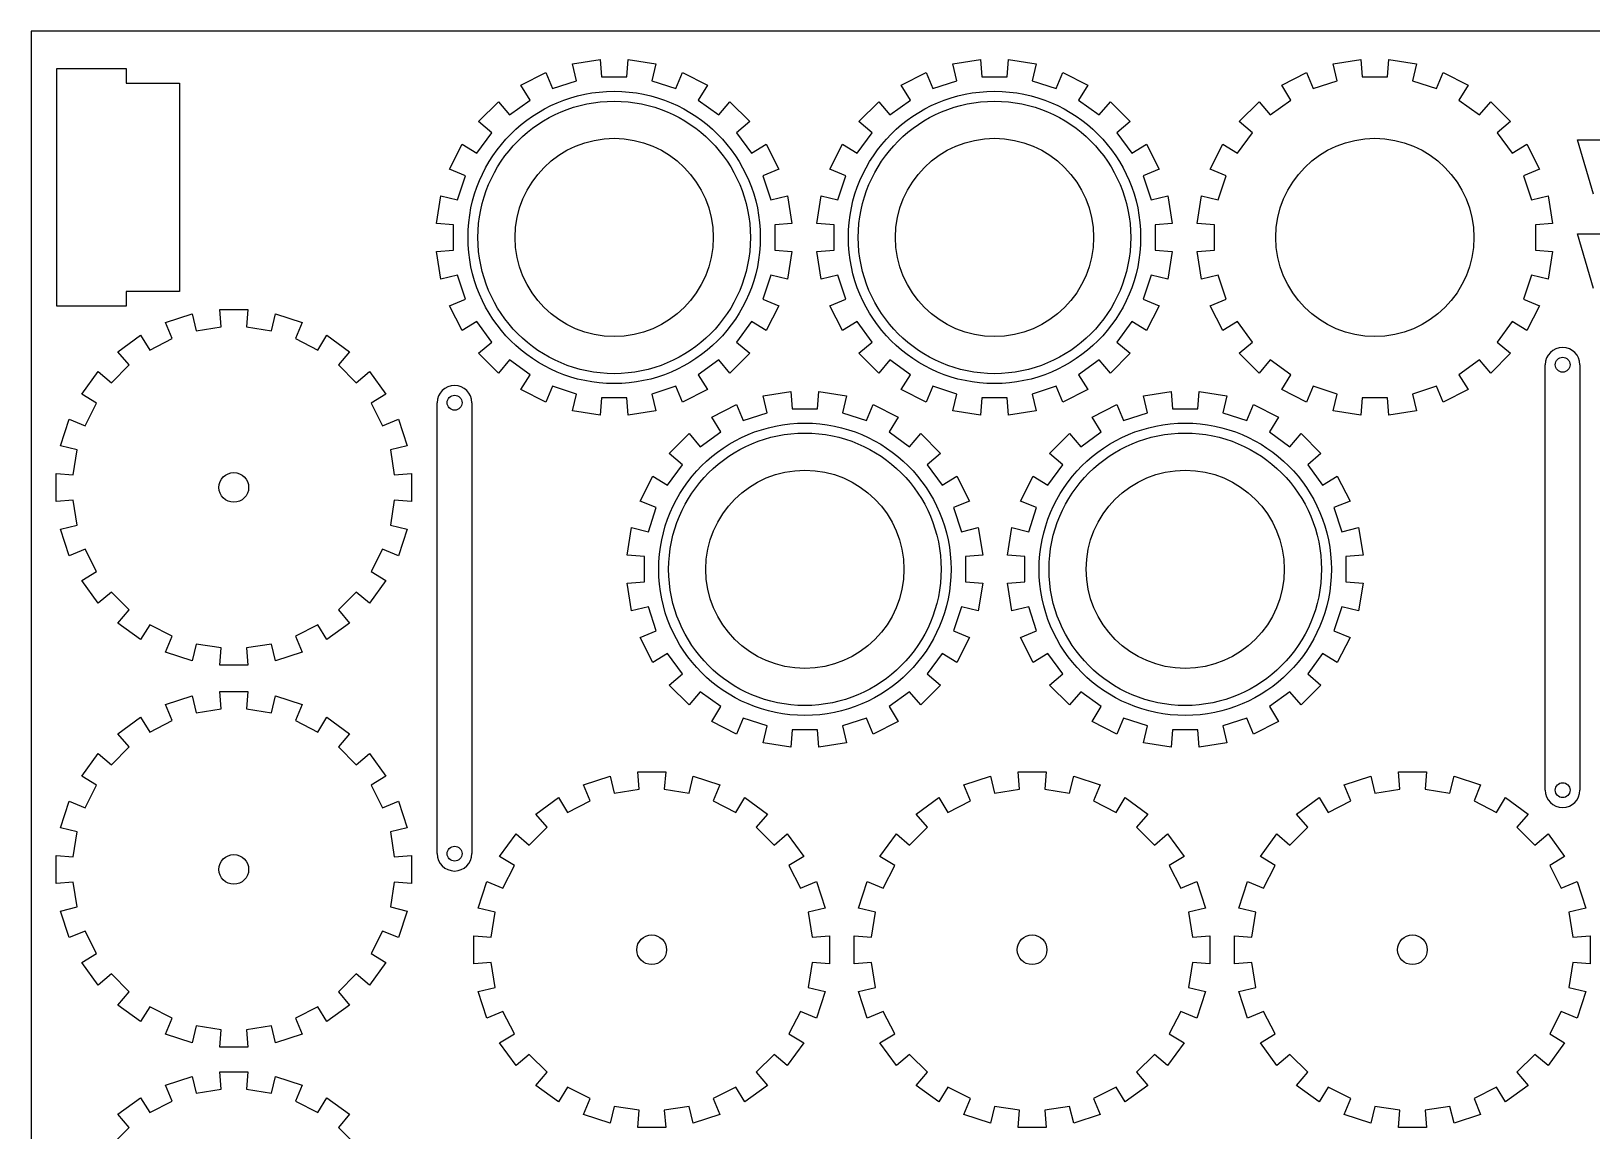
# Model space of a CAD drawing. Extents: x 0 to 500, y 0 to 380.
# Drawn here: x 0 to 315, y 158.1 to 380 of the extents above; entities that cross this region are included whole.
import ezdxf

# ---------------------------------------------------------------- set-up
doc = ezdxf.new("R2010")
doc.units = 0
doc.header["$MEASUREMENT"] = 0
for name, color, linetype in [('01', 5, 'Continuous'), ('02', 1, 'Continuous'), ('DEFAULT', 7, 'Continuous')]:
    doc.layers.add(name, color=color, linetype=linetype)

msp = doc.modelspace()

# ---------------------------------------------------------------- linework, layer by layer
at = {"layer": '01'}
msp.add_lwpolyline([(0, 0), (500, 0), (500, 380), (0, 380)], close=True, dxfattribs=at)
at = {"layer": '02'}
for centre, radius in [((117.6751, 338.3849), 29.4999), ((117.6751, 338.3849), 27.5), ((194.4533, 338.385), 29.4999), ((194.4533, 338.385), 27.5), ((156.1752, 271.4138), 29.5), ((232.9533, 271.4138), 29.5), ((156.1752, 271.4137), 27.5), ((232.9533, 271.4138), 27.5)]:
    msp.add_circle(centre, radius, dxfattribs=at)
at = {"layer": 'DEFAULT'}
for p, q in [((5.1777, 324.5002), (5.1777, 372.5002)), ((5.1777, 372.5002), (19.1777, 372.5002)), ((19.1777, 372.5002), (19.1777, 369.5002)), ((109.2711, 373.39), (114.8506, 374.2738)), ((110.0882, 369.9867), (109.2711, 373.39)), ((114.8506, 374.2738), (115.1252, 370.7845)), ((120.225, 370.7845), (120.4997, 374.2737)), ((120.4997, 374.2737), (126.0792, 373.39)), ((126.0792, 373.39), (125.2621, 369.9867)), ((186.0492, 373.3901), (191.6288, 374.2739)), ((186.8663, 369.9868), (186.0492, 373.3901)), ((191.6288, 374.2739), (191.9034, 370.7846)), ((197.0032, 370.7846), (197.2778, 374.2738)), ((197.2778, 374.2738), (202.8573, 373.3901)), ((202.8573, 373.3901), (202.0403, 369.9868)), ((262.8273, 373.3901), (268.4068, 374.2739)), ((263.6444, 369.9869), (262.8273, 373.3901)), ((268.4068, 374.2739), (268.6814, 370.7846)), ((273.7813, 370.7846), (274.0559, 374.2738)), ((274.0559, 374.2738), (279.6354, 373.39)), ((279.6354, 373.39), (278.8183, 369.9868)), ((19.1777, 369.5002), (29.9628, 369.5002)), ((29.9628, 369.5002), (29.9628, 327.5002)), ((98.8652, 369.0798), (103.8985, 371.6444)), ((100.6939, 366.0955), (98.8652, 369.0798)), ((103.8985, 371.6444), (105.2379, 368.4108)), ((105.2379, 368.4108), (110.0882, 369.9867)), ((115.1252, 370.7845), (120.225, 370.7845)), ((125.2621, 369.9867), (130.1123, 368.4108)), ((130.1123, 368.4108), (131.4517, 371.6444)), ((131.4517, 371.6444), (136.4851, 369.0798)), ((136.4851, 369.0798), (134.6563, 366.0955)), ((175.6433, 369.0799), (180.6767, 371.6445)), ((177.4721, 366.0956), (175.6433, 369.0799)), ((180.6767, 371.6445), (182.0161, 368.4109)), ((182.0161, 368.4109), (186.8663, 369.9868)), ((191.9034, 370.7846), (197.0032, 370.7846)), ((202.0403, 369.9868), (206.8905, 368.4109)), ((206.8905, 368.4109), (208.2299, 371.6445)), ((208.2299, 371.6445), (213.2632, 369.0799)), ((213.2632, 369.0799), (211.4345, 366.0956)), ((252.4214, 369.08), (257.4547, 371.6446)), ((254.2501, 366.0956), (252.4214, 369.08)), ((257.4547, 371.6446), (258.7941, 368.4109)), ((258.7941, 368.4109), (263.6444, 369.9869)), ((268.6814, 370.7846), (273.7813, 370.7846)), ((278.8183, 369.9868), (283.6685, 368.4109)), ((283.6685, 368.4109), (285.0078, 371.6445)), ((285.0078, 371.6445), (290.0412, 369.0799)), ((290.0412, 369.0799), (288.2124, 366.0956)), ((90.3005, 361.765), (94.295, 365.7593)), ((94.295, 365.7593), (96.5681, 363.0979)), ((96.5681, 363.0979), (100.6939, 366.0955)), ((134.6563, 366.0955), (138.7822, 363.0979)), ((138.7822, 363.0979), (141.0553, 365.7593)), ((141.0553, 365.7593), (145.0497, 361.765)), ((167.0787, 361.765), (171.0732, 365.7594)), ((171.0732, 365.7594), (173.3462, 363.098)), ((173.3462, 363.098), (177.4721, 366.0956)), ((211.4345, 366.0956), (215.5603, 363.098)), ((215.5603, 363.098), (217.8334, 365.7594)), ((217.8334, 365.7594), (221.8279, 361.765)), ((243.8567, 361.7651), (247.8512, 365.7595)), ((247.8512, 365.7595), (250.1243, 363.0981)), ((250.1243, 363.0981), (254.2501, 366.0956)), ((288.2124, 366.0956), (292.3383, 363.098)), ((292.3383, 363.098), (294.6114, 365.7594)), ((294.6114, 365.7594), (298.6058, 361.765)), ((89.9643, 355.366), (92.9619, 359.4919)), ((92.9619, 359.4919), (90.3005, 361.765)), ((145.0497, 361.765), (142.3883, 359.4919)), ((142.3883, 359.4919), (145.3859, 355.366)), ((166.7425, 355.3661), (169.7401, 359.4919)), ((169.7401, 359.4919), (167.0787, 361.765)), ((221.8279, 361.765), (219.1665, 359.4919)), ((219.1665, 359.4919), (222.1641, 355.3661)), ((243.5205, 355.3661), (246.5181, 359.492)), ((246.5181, 359.492), (243.8567, 361.7651)), ((298.6058, 361.765), (295.9444, 359.4919)), ((295.9444, 359.4919), (298.942, 355.366)), ((84.4155, 352.1614), (86.9801, 357.1948)), ((86.9801, 357.1948), (89.9643, 355.366)), ((145.3859, 355.366), (148.3702, 357.1948)), ((148.3702, 357.1948), (150.9348, 352.1614)), ((161.1936, 352.1615), (163.7582, 357.1949)), ((163.7582, 357.1949), (166.7425, 355.3661)), ((222.1641, 355.3661), (225.1483, 357.1949)), ((225.1483, 357.1949), (227.7129, 352.1615)), ((237.9717, 352.1615), (240.5363, 357.1949)), ((240.5363, 357.1949), (243.5205, 355.3661)), ((298.942, 355.366), (301.9263, 357.1948)), ((301.9263, 357.1948), (304.4909, 352.1614)), ((315.3403, 347.1067), (312.1237, 358.1067)), ((312.1237, 358.1067), (332.9737, 358.1067)), ((87.649, 350.822), (84.4155, 352.1614)), ((86.0731, 345.9718), (87.649, 350.822)), ((150.9348, 352.1614), (147.7012, 350.822)), ((147.7012, 350.822), (149.2771, 345.9718)), ((164.4272, 350.8221), (161.1936, 352.1615)), ((162.8513, 345.9719), (164.4272, 350.8221)), ((227.7129, 352.1615), (224.4794, 350.8221)), ((224.4794, 350.8221), (226.0553, 345.9719)), ((241.2052, 350.8221), (237.9717, 352.1615)), ((239.6293, 345.9719), (241.2052, 350.8221)), ((304.4909, 352.1614), (301.2573, 350.822)), ((301.2573, 350.822), (302.8333, 345.9718)), ((81.7861, 341.2094), (82.6698, 346.7889)), ((82.6698, 346.7889), (86.0731, 345.9718)), ((149.2771, 345.9718), (152.6804, 346.7889)), ((152.6804, 346.7889), (153.5642, 341.2094)), ((158.5643, 341.2095), (159.448, 346.789)), ((159.448, 346.789), (162.8513, 345.9719)), ((226.0553, 345.9719), (229.4586, 346.789)), ((229.4586, 346.789), (230.3423, 341.2095)), ((235.3423, 341.2095), (236.226, 346.789)), ((236.226, 346.789), (239.6293, 345.9719)), ((302.8333, 345.9718), (306.2365, 346.7889)), ((306.2365, 346.7889), (307.1203, 341.2094)), ((85.2753, 340.9347), (81.7861, 341.2094)), ((85.2753, 335.8349), (85.2753, 340.9347)), ((153.5642, 341.2094), (150.0749, 340.9347)), ((150.0749, 340.9347), (150.0749, 335.8349)), ((162.0535, 340.9348), (158.5643, 341.2095)), ((162.0535, 335.835), (162.0535, 340.9348)), ((230.3423, 341.2095), (226.8531, 340.9348)), ((226.8531, 340.9348), (226.8531, 335.835)), ((238.8315, 340.9349), (235.3423, 341.2095)), ((238.8315, 335.835), (238.8315, 340.9349)), ((307.1203, 341.2094), (303.631, 340.9348)), ((303.631, 340.9348), (303.631, 335.835)), ((315.3403, 328.1051), (312.1237, 339.1051)), ((312.1237, 339.1051), (332.9737, 339.1051)), ((81.7861, 335.5603), (85.2753, 335.8349)), ((82.6698, 329.9808), (81.7861, 335.5603)), ((150.0749, 335.8349), (153.5642, 335.5603)), ((153.5642, 335.5603), (152.6804, 329.9808)), ((158.5643, 335.5604), (162.0535, 335.835)), ((159.448, 329.9809), (158.5643, 335.5604)), ((226.8531, 335.835), (230.3423, 335.5604)), ((230.3423, 335.5604), (229.4586, 329.9809)), ((235.3423, 335.5604), (238.8315, 335.835)), ((236.226, 329.9809), (235.3423, 335.5604)), ((303.631, 335.835), (307.1203, 335.5604)), ((307.1203, 335.5604), (306.2365, 329.9809)), ((86.0731, 330.7979), (82.6698, 329.9808)), ((87.649, 325.9476), (86.0731, 330.7979)), ((149.2771, 330.7979), (147.7012, 325.9476)), ((152.6804, 329.9808), (149.2771, 330.7979)), ((162.8513, 330.798), (159.448, 329.9809)), ((164.4272, 325.9477), (162.8513, 330.798)), ((226.0553, 330.798), (224.4794, 325.9477)), ((229.4586, 329.9809), (226.0553, 330.798)), ((239.6293, 330.798), (236.226, 329.9809)), ((241.2052, 325.9477), (239.6293, 330.798)), ((302.8333, 330.798), (301.2573, 325.9477)), ((306.2365, 329.9809), (302.8333, 330.798)), ((19.1789, 324.5002), (5.1777, 324.5002)), ((29.9628, 327.5002), (19.1789, 327.5002)), ((19.1789, 327.5002), (19.1789, 324.5002)), ((84.4155, 324.6082), (87.649, 325.9476)), ((86.9801, 319.575), (84.4155, 324.6082)), ((147.7012, 325.9476), (150.9348, 324.6082)), ((150.9348, 324.6082), (148.3702, 319.575)), ((161.1936, 324.6083), (164.4272, 325.9477)), ((163.7582, 319.575), (161.1936, 324.6083)), ((224.4794, 325.9477), (227.7129, 324.6083)), ((227.7129, 324.6083), (225.1483, 319.575)), ((237.9717, 324.6083), (241.2052, 325.9477)), ((240.5363, 319.575), (237.9717, 324.6083)), ((301.2573, 325.9477), (304.4909, 324.6083)), ((304.4909, 324.6083), (301.9263, 319.575)), ((27.1175, 321.1939), (32.4901, 322.9396)), ((32.4901, 322.9396), (33.3071, 319.5363)), ((38.3442, 320.3341), (38.0696, 323.8233)), ((38.0696, 323.8233), (43.7186, 323.8233)), ((43.7186, 323.8233), (43.444, 320.3341)), ((48.4811, 319.5363), (49.2981, 322.9396)), ((49.2981, 322.9396), (54.6707, 321.1939)), ((89.9643, 321.4037), (86.9801, 319.575)), ((92.9619, 317.2779), (89.9643, 321.4037)), ((145.3859, 321.4037), (142.3883, 317.2779)), ((148.3702, 319.575), (145.3859, 321.4037)), ((166.7425, 321.4037), (163.7582, 319.575)), ((169.7401, 317.278), (166.7425, 321.4037)), ((222.1641, 321.4037), (219.1665, 317.278)), ((225.1483, 319.575), (222.1641, 321.4037)), ((243.5205, 321.4037), (240.5363, 319.575)), ((246.5181, 317.278), (243.5205, 321.4037)), ((298.942, 321.4037), (295.9444, 317.2779)), ((301.9263, 319.575), (298.942, 321.4037)), ((17.514, 315.3089), (22.0842, 318.6293)), ((22.0842, 318.6293), (23.9129, 315.6451)), ((28.4569, 317.9604), (27.1175, 321.1939)), ((33.3071, 319.5363), (38.3442, 320.3341)), ((43.444, 320.3341), (48.4811, 319.5363)), ((54.6707, 321.1939), (53.3313, 317.9604)), ((57.8753, 315.6451), (59.7041, 318.6293)), ((59.7041, 318.6293), (64.2742, 315.3089)), ((19.787, 312.6475), (17.514, 315.3089)), ((23.9129, 315.6451), (28.4569, 317.9604)), ((53.3313, 317.9604), (57.8753, 315.6451)), ((64.2742, 315.3089), (62.0012, 312.6475)), ((90.3005, 315.0048), (92.9619, 317.2779)), ((142.3883, 317.2779), (145.0497, 315.0048)), ((167.0787, 315.0049), (169.7401, 317.278)), ((219.1665, 317.278), (221.8279, 315.0049)), ((243.8567, 315.0049), (246.5181, 317.278)), ((295.9444, 317.2779), (298.6058, 315.0048)), ((16.1809, 309.0413), (19.787, 312.6475)), ((62.0012, 312.6475), (65.6073, 309.0413)), ((94.295, 311.0103), (90.3005, 315.0048)), ((96.5681, 313.6717), (94.295, 311.0103)), ((100.6939, 310.6741), (96.5681, 313.6717)), ((138.7822, 313.6717), (134.6563, 310.6741)), ((141.0553, 311.0103), (138.7822, 313.6717)), ((145.0497, 315.0048), (141.0553, 311.0103)), ((171.0732, 311.0103), (167.0787, 315.0049)), ((173.3462, 313.6718), (171.0732, 311.0103)), ((177.4721, 310.6742), (173.3462, 313.6718)), ((215.5603, 313.6718), (211.4345, 310.6742)), ((217.8334, 311.0103), (215.5603, 313.6718)), ((221.8279, 315.0049), (217.8334, 311.0103)), ((247.8512, 311.0103), (243.8567, 315.0049)), ((250.1243, 313.6718), (247.8512, 311.0103)), ((254.2501, 310.6742), (250.1243, 313.6718)), ((292.3383, 313.6717), (288.2124, 310.6741)), ((294.6114, 311.0103), (292.3383, 313.6717)), ((298.6058, 315.0048), (294.6114, 311.0103)), ((305.6326, 269.7644), (305.6326, 312.692)), ((312.6326, 312.692), (312.6326, 226.8368)), ((10.1991, 306.7442), (13.5195, 311.3144)), ((13.5195, 311.3144), (16.1809, 309.0413)), ((65.6073, 309.0413), (68.2687, 311.3144)), ((68.2687, 311.3144), (71.5892, 306.7442)), ((98.8652, 307.6899), (100.6939, 310.6741)), ((134.6563, 310.6741), (136.4851, 307.6899)), ((175.6433, 307.69), (177.4721, 310.6742)), ((211.4345, 310.6742), (213.2632, 307.69)), ((252.4214, 307.69), (254.2501, 310.6742)), ((288.2124, 310.6741), (290.0412, 307.6899)), ((13.1833, 304.9155), (10.1991, 306.7442)), ((71.5892, 306.7442), (68.6049, 304.9155)), ((103.8985, 305.1253), (98.8652, 307.6899)), ((105.2379, 308.3588), (103.8985, 305.1253)), ((110.0882, 306.7829), (105.2379, 308.3588)), ((109.2711, 303.3796), (110.0882, 306.7829)), ((115.1252, 305.9851), (114.8506, 302.4959)), ((120.225, 305.9851), (115.1252, 305.9851)), ((120.4997, 302.4959), (120.225, 305.9851)), ((130.1123, 308.3588), (125.2621, 306.7829)), ((125.2621, 306.7829), (126.0792, 303.3796)), ((131.4517, 305.1253), (130.1123, 308.3588)), ((136.4851, 307.6899), (131.4517, 305.1253)), ((147.7711, 306.419), (153.3506, 307.3027)), ((148.5882, 303.0157), (147.7711, 306.419)), ((153.3506, 307.3027), (153.6252, 303.8135)), ((158.7251, 303.8135), (158.9997, 307.3027)), ((158.9997, 307.3027), (164.5792, 306.419)), ((164.5792, 306.419), (163.7621, 303.0157)), ((180.6767, 305.1254), (175.6433, 307.69)), ((182.0161, 308.3589), (180.6767, 305.1254)), ((186.8663, 306.783), (182.0161, 308.3589)), ((186.0492, 303.3797), (186.8663, 306.783)), ((191.9034, 305.9852), (191.6288, 302.496)), ((197.0032, 305.9852), (191.9034, 305.9852)), ((197.2778, 302.496), (197.0032, 305.9852)), ((206.8905, 308.3589), (202.0403, 306.783)), ((202.0403, 306.783), (202.8573, 303.3797)), ((208.2299, 305.1254), (206.8905, 308.3589)), ((213.2632, 307.69), (208.2299, 305.1254)), ((224.5493, 306.4191), (230.1288, 307.3028)), ((225.3663, 303.0158), (224.5493, 306.4191)), ((230.1288, 307.3028), (230.4034, 303.8136)), ((235.5032, 303.8136), (235.7778, 307.3028)), ((235.7778, 307.3028), (241.3574, 306.4191)), ((241.3574, 306.4191), (240.5403, 303.0158)), ((257.4547, 305.1254), (252.4214, 307.69)), ((258.7941, 308.3589), (257.4547, 305.1254)), ((263.6444, 306.783), (258.7941, 308.3589)), ((262.8273, 303.3797), (263.6444, 306.783)), ((268.6814, 305.9852), (268.4068, 302.496)), ((273.7813, 305.9852), (268.6814, 305.9852)), ((274.0559, 302.496), (273.7813, 305.9852)), ((283.6685, 308.3588), (278.8183, 306.7829)), ((278.8183, 306.7829), (279.6354, 303.3796)), ((285.0078, 305.1253), (283.6685, 308.3588)), ((290.0412, 307.6899), (285.0078, 305.1253)), ((10.868, 300.3715), (13.1833, 304.9155)), ((68.6049, 304.9155), (70.9202, 300.3715)), ((81.9609, 259.5226), (81.9609, 305.0226)), ((88.9609, 305.0226), (88.9609, 214.0226)), ((114.8506, 302.4959), (109.2711, 303.3796)), ((126.0792, 303.3796), (120.4997, 302.4959)), ((137.3652, 302.1089), (142.3986, 304.6735)), ((142.3986, 304.6735), (143.738, 301.4398)), ((143.738, 301.4398), (148.5882, 303.0157)), ((153.6252, 303.8135), (158.7251, 303.8135)), ((163.7621, 303.0157), (168.6124, 301.4398)), ((168.6124, 301.4398), (169.9518, 304.6735)), ((169.9518, 304.6735), (174.9851, 302.1089)), ((191.6288, 302.496), (186.0492, 303.3797)), ((202.8573, 303.3797), (197.2778, 302.496)), ((214.1434, 302.1089), (219.1767, 304.6735)), ((219.1767, 304.6735), (220.5161, 301.4399)), ((220.5161, 301.4399), (225.3663, 303.0158)), ((230.4034, 303.8136), (235.5032, 303.8136)), ((240.5403, 303.0158), (245.3905, 301.4399)), ((245.3905, 301.4399), (246.7299, 304.6735)), ((246.7299, 304.6735), (251.7633, 302.1089)), ((268.4068, 302.496), (262.8273, 303.3797)), ((279.6354, 303.3796), (274.0559, 302.4959)), ((5.8888, 296.3383), (7.6344, 301.7109)), ((7.6344, 301.7109), (10.868, 300.3715)), ((70.9202, 300.3715), (74.1538, 301.7109)), ((74.1538, 301.7109), (75.8994, 296.3383)), ((139.194, 299.1245), (137.3652, 302.1089)), ((174.9851, 302.1089), (173.1564, 299.1245)), ((215.9721, 299.1246), (214.1434, 302.1089)), ((251.7633, 302.1089), (249.9345, 299.1246)), ((9.2921, 295.5212), (5.8888, 296.3383)), ((75.8994, 296.3383), (72.4961, 295.5212)), ((128.8006, 294.7939), (132.795, 298.7884)), ((132.795, 298.7884), (135.0681, 296.127)), ((135.0681, 296.127), (139.194, 299.1245)), ((173.1564, 299.1245), (177.2822, 296.127)), ((177.2822, 296.127), (179.5553, 298.7884)), ((179.5553, 298.7884), (183.5498, 294.7939)), ((205.5787, 294.7939), (209.5732, 298.7884)), ((209.5732, 298.7884), (211.8463, 296.127)), ((211.8463, 296.127), (215.9721, 299.1246)), ((249.9345, 299.1246), (254.0604, 296.127)), ((254.0604, 296.127), (256.3335, 298.7884)), ((256.3335, 298.7884), (260.3279, 294.7939)), ((8.4943, 290.4842), (9.2921, 295.5212)), ((72.4961, 295.5212), (73.2939, 290.4842)), ((131.462, 292.5208), (128.8006, 294.7939)), ((183.5498, 294.7939), (180.8884, 292.5208)), ((208.2401, 292.5209), (205.5787, 294.7939)), ((260.3279, 294.7939), (257.6665, 292.5209)), ((5.0051, 285.1097), (5.0051, 290.7588)), ((5.0051, 290.7588), (8.4943, 290.4842)), ((73.2939, 290.4842), (76.7831, 290.7588)), ((76.7831, 290.7588), (76.7831, 285.1097)), ((122.9155, 285.1904), (125.4801, 290.2238)), ((125.4801, 290.2238), (128.4644, 288.395)), ((128.4644, 288.395), (131.462, 292.5208)), ((180.8884, 292.5208), (183.886, 288.395)), ((183.886, 288.395), (186.8702, 290.2238)), ((186.8702, 290.2238), (189.4348, 285.1904)), ((199.6937, 285.1904), (202.2583, 290.2238)), ((202.2583, 290.2238), (205.2425, 288.395)), ((205.2425, 288.395), (208.2401, 292.5209)), ((257.6665, 292.5209), (260.6641, 288.395)), ((260.6641, 288.395), (263.6484, 290.2238)), ((263.6484, 290.2238), (266.213, 285.1904)), ((8.4943, 285.3843), (5.0051, 285.1097)), ((9.2921, 280.3473), (8.4943, 285.3843)), ((73.2939, 285.3843), (72.4961, 280.3473)), ((76.7831, 285.1097), (73.2939, 285.3843)), ((126.1491, 283.851), (122.9155, 285.1904)), ((124.5731, 279.0008), (126.1491, 283.851)), ((189.4348, 285.1904), (186.2013, 283.851)), ((186.2013, 283.851), (187.7772, 279.0008)), ((202.9272, 283.851), (199.6937, 285.1904)), ((201.3513, 279.0009), (202.9272, 283.851)), ((266.213, 285.1904), (262.9794, 283.851)), ((262.9794, 283.851), (264.5553, 279.0009)), ((5.8888, 279.5302), (9.2921, 280.3473)), ((7.6344, 274.1577), (5.8888, 279.5302)), ((72.4961, 280.3473), (75.8994, 279.5302)), ((75.8994, 279.5302), (74.1538, 274.1577)), ((120.2861, 274.2383), (121.1699, 279.8178)), ((121.1699, 279.8178), (124.5731, 279.0008)), ((187.7772, 279.0008), (191.1805, 279.8178)), ((191.1805, 279.8178), (192.0642, 274.2383)), ((197.0643, 274.2383), (197.948, 279.8178)), ((197.948, 279.8178), (201.3513, 279.0009)), ((264.5553, 279.0009), (267.9586, 279.8178)), ((267.9586, 279.8178), (268.8423, 274.2383)), ((10.868, 275.4971), (7.6344, 274.1577)), ((13.1833, 270.9531), (10.868, 275.4971)), ((70.9202, 275.4971), (68.6049, 270.9531)), ((74.1538, 274.1577), (70.9202, 275.4971)), ((123.7754, 273.9637), (120.2861, 274.2383)), ((192.0642, 274.2383), (188.575, 273.9637)), ((200.5535, 273.9637), (197.0643, 274.2383)), ((268.8423, 274.2383), (265.3531, 273.9637)), ((10.1991, 269.1243), (13.1833, 270.9531)), ((68.6049, 270.9531), (71.5891, 269.1243)), ((123.7754, 268.8639), (123.7754, 273.9637)), ((188.575, 273.9637), (188.575, 268.8639)), ((200.5535, 268.864), (200.5535, 273.9637)), ((265.3531, 273.9637), (265.3531, 268.864)), ((13.5195, 264.5541), (10.1991, 269.1243)), ((71.5891, 269.1243), (68.2687, 264.5541)), ((120.2861, 268.5893), (123.7754, 268.8639)), ((121.1699, 263.0098), (120.2861, 268.5893)), ((188.575, 268.8639), (192.0642, 268.5893)), ((192.0642, 268.5893), (191.1805, 263.0098)), ((197.0643, 268.5894), (200.5535, 268.864)), ((197.948, 263.0099), (197.0643, 268.5894)), ((265.3531, 268.864), (268.8423, 268.5894)), ((268.8423, 268.5894), (267.9586, 263.0099)), ((305.6326, 226.8368), (305.6326, 269.7644)), ((16.1809, 266.8272), (13.5195, 264.5541)), ((19.787, 263.2211), (16.1809, 266.8272)), ((65.6073, 266.8272), (62.0012, 263.2211)), ((68.2687, 264.5541), (65.6073, 266.8272)), ((17.514, 260.5597), (19.787, 263.2211)), ((62.0012, 263.2211), (64.2742, 260.5597)), ((124.5732, 263.8268), (121.1699, 263.0098)), ((126.1491, 258.9766), (124.5732, 263.8268)), ((187.7772, 263.8268), (186.2013, 258.9766)), ((191.1805, 263.0098), (187.7772, 263.8268)), ((201.3513, 263.8268), (197.948, 263.0099)), ((202.9272, 258.9767), (201.3513, 263.8268)), ((264.5553, 263.8268), (262.9794, 258.9767)), ((267.9586, 263.0099), (264.5553, 263.8268)), ((22.0842, 257.2392), (17.514, 260.5597)), ((23.9129, 260.2235), (22.0842, 257.2392)), ((28.4569, 257.9082), (23.9129, 260.2235)), ((57.8753, 260.2235), (53.3313, 257.9082)), ((59.7041, 257.2392), (57.8753, 260.2235)), ((64.2742, 260.5597), (59.7041, 257.2392)), ((81.9609, 214.0226), (81.9609, 259.5226)), ((122.9155, 257.6372), (126.1491, 258.9766)), ((186.2013, 258.9766), (189.4348, 257.6372)), ((199.6937, 257.6373), (202.9272, 258.9767)), ((262.9794, 258.9767), (266.213, 257.6373)), ((27.1175, 254.6746), (28.4569, 257.9082)), ((33.3071, 256.3322), (32.4901, 252.929)), ((38.3442, 255.5345), (33.3071, 256.3322)), ((38.0696, 252.0452), (38.3442, 255.5345)), ((48.4811, 256.3322), (43.444, 255.5345)), ((43.444, 255.5345), (43.7186, 252.0452)), ((49.2981, 252.929), (48.4811, 256.3322)), ((53.3313, 257.9082), (54.6707, 254.6746)), ((125.4801, 252.6039), (122.9155, 257.6372)), ((189.4348, 257.6372), (186.8702, 252.6039)), ((202.2583, 252.604), (199.6937, 257.6373)), ((266.213, 257.6373), (263.6484, 252.604)), ((32.4901, 252.929), (27.1175, 254.6746)), ((43.7186, 252.0452), (38.0696, 252.0452)), ((54.6707, 254.6746), (49.2981, 252.929)), ((128.4644, 254.4326), (125.4801, 252.6039)), ((131.462, 250.3068), (128.4644, 254.4326)), ((183.886, 254.4326), (180.8884, 250.3067)), ((186.8702, 252.6039), (183.886, 254.4326)), ((205.2425, 254.4327), (202.2583, 252.604)), ((208.2401, 250.3069), (205.2425, 254.4327)), ((260.6641, 254.4327), (257.6665, 250.3068)), ((263.6484, 252.604), (260.6641, 254.4327)), ((128.8006, 248.0337), (131.462, 250.3068)), ((180.8884, 250.3067), (183.5498, 248.0337)), ((205.5787, 248.0338), (208.2401, 250.3069)), ((257.6665, 250.3068), (260.3279, 248.0338)), ((27.1175, 244.1111), (32.4901, 245.8567)), ((32.4901, 245.8567), (33.3071, 242.4534)), ((38.3442, 243.2512), (38.0696, 246.7404)), ((38.0696, 246.7404), (43.7186, 246.7404)), ((43.7186, 246.7404), (43.444, 243.2512)), ((48.4811, 242.4534), (49.2981, 245.8567)), ((49.2981, 245.8567), (54.6707, 244.1111)), ((132.795, 244.0392), (128.8006, 248.0337)), ((135.0681, 246.7006), (132.795, 244.0392)), ((139.194, 243.703), (135.0681, 246.7006)), ((177.2822, 246.7006), (173.1564, 243.703)), ((179.5553, 244.0392), (177.2822, 246.7006)), ((183.5498, 248.0337), (179.5553, 244.0392)), ((209.5732, 244.0393), (205.5787, 248.0338)), ((211.8463, 246.7007), (209.5732, 244.0393)), ((215.9721, 243.7031), (211.8463, 246.7007)), ((254.0604, 246.7007), (249.9345, 243.7031)), ((256.3335, 244.0393), (254.0604, 246.7007)), ((260.3279, 248.0338), (256.3335, 244.0393)), ((28.4569, 240.8775), (27.1175, 244.1111)), ((33.3071, 242.4534), (38.3442, 243.2512)), ((43.444, 243.2512), (48.4811, 242.4534)), ((54.6707, 244.1111), (53.3313, 240.8775)), ((137.3652, 240.7188), (139.194, 243.703)), ((173.1564, 243.703), (174.9851, 240.7188)), ((214.1434, 240.7189), (215.9721, 243.7031)), ((249.9345, 243.7031), (251.7633, 240.7189)), ((17.514, 238.226), (22.0842, 241.5465)), ((22.0842, 241.5465), (23.9129, 238.5622)), ((23.9129, 238.5622), (28.4569, 240.8775)), ((53.3313, 240.8775), (57.8753, 238.5622)), ((57.8753, 238.5622), (59.7041, 241.5465)), ((59.7041, 241.5465), (64.2742, 238.226)), ((142.3986, 238.1541), (137.3652, 240.7188)), ((143.738, 241.3877), (142.3986, 238.1541)), ((148.5882, 239.8118), (143.738, 241.3877)), ((147.7711, 236.4085), (148.5882, 239.8118)), ((168.6124, 241.3877), (163.7621, 239.8118)), ((163.7621, 239.8118), (164.5792, 236.4085)), ((169.9518, 238.1541), (168.6124, 241.3877)), ((174.9851, 240.7188), (169.9518, 238.1541)), ((219.1767, 238.1542), (214.1434, 240.7189)), ((220.5161, 241.3878), (219.1767, 238.1542)), ((225.3663, 239.8119), (220.5161, 241.3878)), ((224.5493, 236.4086), (225.3663, 239.8119)), ((245.3905, 241.3878), (240.5403, 239.8119)), ((240.5403, 239.8119), (241.3574, 236.4086)), ((246.7299, 238.1542), (245.3905, 241.3878)), ((251.7633, 240.7189), (246.7299, 238.1542)), ((19.787, 235.5646), (17.514, 238.226)), ((64.2742, 238.226), (62.0012, 235.5646)), ((153.3506, 235.5248), (147.7711, 236.4085)), ((153.6253, 239.014), (153.3506, 235.5248)), ((158.7251, 239.014), (153.6253, 239.014)), ((158.9997, 235.5248), (158.7251, 239.014)), ((164.5792, 236.4085), (158.9997, 235.5248)), ((230.1288, 235.5249), (224.5493, 236.4086)), ((230.4034, 239.0141), (230.1288, 235.5249)), ((235.5032, 239.0141), (230.4034, 239.0141)), ((235.7779, 235.5249), (235.5032, 239.0141)), ((241.3574, 236.4086), (235.7779, 235.5249)), ((10.1991, 229.6614), (13.5195, 234.2315)), ((13.5195, 234.2315), (16.1809, 231.9585)), ((16.1809, 231.9585), (19.787, 235.5646)), ((62.0012, 235.5646), (65.6073, 231.9585)), ((65.6073, 231.9585), (68.2687, 234.2315)), ((68.2687, 234.2315), (71.5891, 229.6614)), ((122.6997, 227.031), (122.4251, 230.5202)), ((122.4251, 230.5202), (128.0742, 230.5202)), ((128.0742, 230.5202), (127.7996, 227.031)), ((199.4794, 227.031), (199.2048, 230.5202)), ((199.2048, 230.5202), (204.8538, 230.5202)), ((204.8538, 230.5202), (204.5792, 227.031)), ((276.259, 227.031), (275.9844, 230.5202)), ((275.9844, 230.5202), (281.6334, 230.5202)), ((281.6334, 230.5202), (281.3588, 227.031)), ((13.1833, 227.8326), (10.1991, 229.6614)), ((10.868, 223.2886), (13.1833, 227.8326)), ((71.5891, 229.6614), (68.6049, 227.8326)), ((68.6049, 227.8326), (70.9202, 223.2886)), ((111.473, 227.8908), (116.8456, 229.6365)), ((112.8124, 224.6572), (111.473, 227.8908)), ((116.8456, 229.6365), (117.6627, 226.2332)), ((117.6627, 226.2332), (122.6997, 227.031)), ((127.7996, 227.031), (132.8366, 226.2332)), ((132.8366, 226.2332), (133.6537, 229.6365)), ((133.6537, 229.6365), (139.0263, 227.8908)), ((139.0263, 227.8908), (137.6869, 224.6572)), ((188.2527, 227.8908), (193.6253, 229.6365)), ((189.5921, 224.6572), (188.2527, 227.8908)), ((193.6253, 229.6365), (194.4423, 226.2332)), ((194.4423, 226.2332), (199.4794, 227.031)), ((204.5792, 227.031), (209.6163, 226.2332)), ((209.6163, 226.2332), (210.4334, 229.6365)), ((210.4334, 229.6365), (215.8059, 227.8908)), ((215.8059, 227.8908), (214.4665, 224.6572)), ((265.0323, 227.8908), (270.4049, 229.6365)), ((266.3717, 224.6572), (265.0323, 227.8908)), ((270.4049, 229.6365), (271.2219, 226.2332)), ((271.2219, 226.2332), (276.259, 227.031)), ((281.3588, 227.031), (286.3959, 226.2332)), ((286.3959, 226.2332), (287.2129, 229.6365)), ((287.2129, 229.6365), (292.5855, 227.8908)), ((292.5855, 227.8908), (291.2461, 224.6572)), ((5.8888, 219.2554), (7.6344, 224.628)), ((7.6344, 224.628), (10.868, 223.2886)), ((70.9202, 223.2886), (74.1538, 224.628)), ((74.1538, 224.628), (75.8994, 219.2554)), ((101.8695, 222.0058), (106.4397, 225.3262)), ((106.4397, 225.3262), (108.2684, 222.342)), ((108.2684, 222.342), (112.8124, 224.6572)), ((137.6869, 224.6572), (142.2309, 222.342)), ((142.2309, 222.342), (144.0596, 225.3262)), ((144.0596, 225.3262), (148.6298, 222.0058)), ((178.6492, 222.0058), (183.2194, 225.3262)), ((183.2194, 225.3262), (185.0481, 222.342)), ((185.0481, 222.342), (189.5921, 224.6572)), ((214.4665, 224.6572), (219.0105, 222.342)), ((219.0105, 222.342), (220.8393, 225.3262)), ((220.8393, 225.3262), (225.4095, 222.0058)), ((255.4288, 222.0058), (259.999, 225.3262)), ((259.999, 225.3262), (261.8277, 222.342)), ((261.8277, 222.342), (266.3717, 224.6572)), ((291.2461, 224.6572), (295.7901, 222.342)), ((295.7901, 222.342), (297.6188, 225.3262)), ((297.6188, 225.3262), (302.189, 222.0058)), ((104.1426, 219.3444), (101.8695, 222.0058)), ((148.6298, 222.0058), (146.3567, 219.3444)), ((180.9223, 219.3444), (178.6492, 222.0058)), ((225.4095, 222.0058), (223.1364, 219.3444)), ((257.7018, 219.3444), (255.4288, 222.0058)), ((302.189, 222.0058), (299.916, 219.3444)), ((9.2921, 218.4384), (5.8888, 219.2554)), ((8.4943, 213.4013), (9.2921, 218.4384)), ((75.8994, 219.2554), (72.4961, 218.4384)), ((72.4961, 218.4384), (73.2939, 213.4013)), ((94.5546, 213.4411), (97.875, 218.0113)), ((97.875, 218.0113), (100.5365, 215.7382)), ((100.5365, 215.7382), (104.1426, 219.3444)), ((146.3567, 219.3444), (149.9629, 215.7382)), ((149.9629, 215.7382), (152.6243, 218.0113)), ((152.6243, 218.0113), (155.9447, 213.4411)), ((171.3342, 213.4411), (174.6546, 218.0113)), ((174.6546, 218.0113), (177.3161, 215.7382)), ((177.3161, 215.7382), (180.9223, 219.3444)), ((223.1364, 219.3444), (226.7425, 215.7382)), ((226.7425, 215.7382), (229.4039, 218.0113)), ((229.4039, 218.0113), (232.7244, 213.4411)), ((248.1138, 213.4411), (251.4343, 218.0113)), ((251.4343, 218.0113), (254.0957, 215.7382)), ((254.0957, 215.7382), (257.7018, 219.3444)), ((299.916, 219.3444), (303.5221, 215.7382)), ((303.5221, 215.7382), (306.1835, 218.0113)), ((306.1835, 218.0113), (309.5039, 213.4411)), ((5.0051, 208.0269), (5.0051, 213.6759)), ((5.0051, 213.6759), (8.4943, 213.4013)), ((73.2939, 213.4013), (76.7831, 213.6759)), ((76.7831, 213.6759), (76.7831, 208.0269)), ((97.5388, 211.6124), (94.5546, 213.4411)), ((95.2236, 207.0683), (97.5388, 211.6124)), ((155.9447, 213.4411), (152.9605, 211.6124)), ((152.9605, 211.6124), (155.2757, 207.0683)), ((174.3185, 211.6124), (171.3342, 213.4411)), ((172.0031, 207.0684), (174.3185, 211.6124)), ((232.7244, 213.4411), (229.7401, 211.6124)), ((229.7401, 211.6124), (232.0554, 207.0684)), ((251.0981, 211.6124), (248.1138, 213.4411)), ((248.7828, 207.0683), (251.0981, 211.6124)), ((309.5039, 213.4411), (306.5197, 211.6124)), ((306.5197, 211.6124), (308.835, 207.0683)), ((8.4943, 208.3015), (5.0051, 208.0269)), ((9.2921, 203.2644), (8.4943, 208.3015)), ((73.2939, 208.3015), (72.4961, 203.2644)), ((76.7831, 208.0269), (73.2939, 208.3015)), ((90.2443, 203.0351), (91.99, 208.4077)), ((91.99, 208.4077), (95.2236, 207.0683)), ((155.2757, 207.0683), (158.5093, 208.4077)), ((158.5093, 208.4077), (160.255, 203.0351)), ((167.0239, 203.0352), (168.7696, 208.4078)), ((168.7696, 208.4078), (172.0031, 207.0684)), ((232.0554, 207.0684), (235.289, 208.4078)), ((235.289, 208.4078), (237.0346, 203.0352)), ((243.8036, 203.0351), (245.5492, 208.4077)), ((245.5492, 208.4077), (248.7828, 207.0683)), ((308.835, 207.0683), (312.0686, 208.4077)), ((312.0686, 208.4077), (313.8142, 203.0351)), ((5.8888, 202.4474), (9.2921, 203.2644)), ((7.6344, 197.0748), (5.8888, 202.4474)), ((72.4961, 203.2644), (75.8994, 202.4474)), ((75.8994, 202.4474), (74.1538, 197.0748)), ((93.6476, 202.218), (90.2443, 203.0351)), ((92.8498, 197.181), (93.6476, 202.218)), ((160.255, 203.0351), (156.8517, 202.218)), ((156.8517, 202.218), (157.6495, 197.181)), ((170.4272, 202.2181), (167.0239, 203.0352)), ((169.6294, 197.1811), (170.4272, 202.2181)), ((237.0346, 203.0352), (233.6313, 202.2181)), ((233.6313, 202.2181), (234.4291, 197.1811)), ((247.2069, 202.218), (243.8036, 203.0351)), ((246.4091, 197.181), (247.2069, 202.218)), ((313.8142, 203.0351), (310.4109, 202.218)), ((310.4109, 202.218), (311.2087, 197.181)), ((10.868, 198.4142), (7.6344, 197.0748)), ((13.1833, 193.8702), (10.868, 198.4142)), ((70.9202, 198.4142), (68.6049, 193.8702)), ((74.1538, 197.0748), (70.9202, 198.4142)), ((89.3606, 191.8065), (89.3606, 197.4556)), ((89.3606, 197.4556), (92.8498, 197.181)), ((157.6495, 197.181), (161.1387, 197.4556)), ((161.1387, 197.4556), (161.1387, 191.8065)), ((166.1402, 191.8066), (166.1402, 197.4557)), ((166.1402, 197.4557), (169.6294, 197.1811)), ((234.4291, 197.1811), (237.9183, 197.4557)), ((237.9183, 197.4557), (237.9183, 191.8066)), ((242.9199, 191.8065), (242.9199, 197.4556)), ((242.9199, 197.4556), (246.4091, 197.181)), ((311.2087, 197.181), (314.6979, 197.4556)), ((314.6979, 197.4556), (314.6979, 191.8065)), ((10.1991, 192.0415), (13.1833, 193.8702)), ((68.6049, 193.8702), (71.5891, 192.0415)), ((13.5195, 187.4713), (10.1991, 192.0415)), ((16.1809, 189.7444), (13.5195, 187.4713)), ((19.787, 186.1382), (16.1809, 189.7444)), ((65.6073, 189.7444), (62.0012, 186.1382)), ((68.2687, 187.4713), (65.6073, 189.7444)), ((71.5891, 192.0415), (68.2687, 187.4713)), ((92.8498, 192.0811), (89.3606, 191.8065)), ((93.6476, 187.0441), (92.8498, 192.0811)), ((157.6495, 192.0811), (156.8517, 187.0441)), ((161.1387, 191.8065), (157.6495, 192.0811)), ((169.6294, 192.0812), (166.1402, 191.8066)), ((170.4272, 187.0442), (169.6294, 192.0812)), ((234.4291, 192.0812), (233.6313, 187.0442)), ((237.9183, 191.8066), (234.4291, 192.0812)), ((246.4091, 192.0811), (242.9199, 191.8065)), ((247.2069, 187.0441), (246.4091, 192.0811)), ((311.2087, 192.0811), (310.4109, 187.0441)), ((314.6979, 191.8065), (311.2087, 192.0811)), ((17.514, 183.4767), (19.787, 186.1382)), ((62.0012, 186.1382), (64.2742, 183.4767)), ((90.2443, 186.2271), (93.6476, 187.0441)), ((91.99, 180.8546), (90.2443, 186.2271)), ((156.8517, 187.0441), (160.255, 186.2271)), ((160.255, 186.2271), (158.5093, 180.8546)), ((167.0239, 186.2271), (170.4272, 187.0442)), ((168.7696, 180.8546), (167.0239, 186.2271)), ((233.6313, 187.0442), (237.0346, 186.2271)), ((237.0346, 186.2271), (235.289, 180.8546)), ((243.8036, 186.2271), (247.2069, 187.0441)), ((245.5492, 180.8546), (243.8036, 186.2271)), ((310.4109, 187.0441), (313.8142, 186.2271)), ((313.8142, 186.2271), (312.0686, 180.8546)), ((22.0842, 180.1563), (17.514, 183.4767)), ((23.9129, 183.1405), (22.0842, 180.1563)), ((28.4569, 180.8252), (23.9129, 183.1405)), ((57.8753, 183.1405), (53.3313, 180.8252)), ((59.704, 180.1563), (57.8753, 183.1405)), ((64.2742, 183.4767), (59.704, 180.1563)), ((27.1175, 177.5917), (28.4569, 180.8252)), ((53.3313, 180.8252), (54.6707, 177.5917)), ((95.2236, 182.1938), (91.99, 180.8546)), ((97.5388, 177.6499), (95.2236, 182.1938)), ((155.2757, 182.1938), (152.9605, 177.6499)), ((158.5093, 180.8546), (155.2757, 182.1938)), ((172.0031, 182.1939), (168.7696, 180.8546)), ((174.3185, 177.65), (172.0031, 182.1939)), ((232.0554, 182.1939), (229.7401, 177.65)), ((235.289, 180.8546), (232.0554, 182.1939)), ((248.7828, 182.1938), (245.5492, 180.8546)), ((251.0981, 177.6499), (248.7828, 182.1938)), ((308.835, 182.1938), (306.5197, 177.6499)), ((312.0686, 180.8546), (308.835, 182.1938)), ((32.4901, 175.846), (27.1175, 177.5917)), ((33.3071, 179.2493), (32.4901, 175.846)), ((38.3442, 178.4515), (33.3071, 179.2493)), ((38.0696, 174.9623), (38.3442, 178.4515)), ((48.4811, 179.2493), (43.444, 178.4515)), ((43.444, 178.4515), (43.7186, 174.9623)), ((49.2981, 175.846), (48.4811, 179.2493)), ((54.6707, 177.5917), (49.2981, 175.846)), ((94.5546, 175.8212), (97.5388, 177.6499)), ((152.9605, 177.6499), (155.9447, 175.8212)), ((171.3342, 175.8212), (174.3185, 177.65)), ((229.7401, 177.65), (232.7244, 175.8212)), ((248.1139, 175.8212), (251.0981, 177.6499)), ((306.5197, 177.6499), (309.5039, 175.8212)), ((43.7186, 174.9623), (38.0696, 174.9623)), ((97.875, 171.2509), (94.5546, 175.8212)), ((100.5365, 173.524), (97.875, 171.2509)), ((104.1426, 169.918), (100.5365, 173.524)), ((149.9628, 173.524), (146.3567, 169.918)), ((152.6243, 171.2509), (149.9628, 173.524)), ((155.9447, 175.8212), (152.6243, 171.2509)), ((174.6546, 171.251), (171.3342, 175.8212)), ((177.3161, 173.5241), (174.6546, 171.251)), ((180.9223, 169.918), (177.3161, 173.5241)), ((226.7425, 173.5241), (223.1364, 169.918)), ((229.4039, 171.251), (226.7425, 173.5241)), ((232.7244, 175.8212), (229.4039, 171.251)), ((251.4343, 171.2509), (248.1139, 175.8212)), ((254.0957, 173.524), (251.4343, 171.2509)), ((257.7018, 169.918), (254.0957, 173.524)), ((303.5221, 173.524), (299.916, 169.918)), ((306.1835, 171.2509), (303.5221, 173.524)), ((309.5039, 175.8212), (306.1835, 171.2509)), ((27.1175, 167.3305), (32.4901, 169.0761)), ((28.4569, 164.0969), (27.1175, 167.3305)), ((32.4901, 169.0761), (33.3071, 165.6728)), ((38.3442, 166.4706), (38.0696, 169.9598)), ((38.0696, 169.9598), (43.7186, 169.9598)), ((43.7186, 169.9598), (43.444, 166.4706)), ((48.4811, 165.6728), (49.2981, 169.0761)), ((49.2981, 169.0761), (54.6707, 167.3305)), ((54.6707, 167.3305), (53.3313, 164.0969)), ((101.8695, 167.2565), (104.1426, 169.918)), ((106.4397, 163.9361), (101.8695, 167.2565)), ((148.6298, 167.2565), (144.0596, 163.9361)), ((146.3567, 169.918), (148.6298, 167.2565)), ((178.6492, 167.2565), (180.9223, 169.918)), ((183.2194, 163.9361), (178.6492, 167.2565)), ((225.4095, 167.2565), (220.8393, 163.9361)), ((223.1364, 169.918), (225.4095, 167.2565)), ((255.4288, 167.2565), (257.7018, 169.918)), ((259.9989, 163.9361), (255.4288, 167.2565)), ((302.189, 167.2565), (297.6188, 163.9361)), ((299.916, 169.918), (302.189, 167.2565)), ((17.514, 161.4454), (22.0842, 164.7659)), ((22.0842, 164.7659), (23.9129, 161.7816)), ((23.9129, 161.7816), (28.4569, 164.0969)), ((33.3071, 165.6728), (38.3442, 166.4706)), ((43.444, 166.4706), (48.4811, 165.6728)), ((53.3313, 164.0969), (57.8753, 161.7816)), ((57.8753, 161.7816), (59.7041, 164.7659)), ((59.7041, 164.7659), (64.2742, 161.4454)), ((108.2684, 166.9203), (106.4397, 163.9361)), ((112.8124, 164.605), (108.2684, 166.9203)), ((111.4731, 161.3714), (112.8124, 164.605)), ((142.2309, 166.9203), (137.6869, 164.605)), ((137.6869, 164.605), (139.0263, 161.3714)), ((144.0596, 163.9361), (142.2309, 166.9203)), ((185.0481, 166.9204), (183.2194, 163.9361)), ((189.5921, 164.6051), (185.0481, 166.9204)), ((188.2527, 161.3715), (189.5921, 164.6051)), ((219.0105, 166.9204), (214.4665, 164.6051)), ((214.4665, 164.6051), (215.8059, 161.3715)), ((220.8393, 163.9361), (219.0105, 166.9204)), ((261.8277, 166.9203), (259.9989, 163.9361)), ((266.3717, 164.605), (261.8277, 166.9203)), ((265.0323, 161.3714), (266.3717, 164.605)), ((295.7901, 166.9203), (291.2461, 164.605)), ((291.2461, 164.605), (292.5854, 161.3714)), ((297.6188, 163.9361), (295.7901, 166.9203)), ((19.787, 158.784), (17.514, 161.4454)), ((64.2742, 161.4454), (62.0012, 158.784)), ((116.8456, 159.6257), (111.4731, 161.3714)), ((117.6627, 163.0291), (116.8456, 159.6257)), ((122.6997, 162.2312), (117.6627, 163.0291)), ((122.4251, 158.7421), (122.6997, 162.2312)), ((132.8366, 163.0291), (127.7996, 162.2312)), ((127.7996, 162.2312), (128.0742, 158.7421)), ((133.6537, 159.6257), (132.8366, 163.0291)), ((139.0263, 161.3714), (133.6537, 159.6257)), ((193.6253, 159.6258), (188.2527, 161.3715)), ((194.4423, 163.0291), (193.6253, 159.6258)), ((199.4794, 162.2313), (194.4423, 163.0291)), ((199.2048, 158.7421), (199.4794, 162.2313)), ((209.6163, 163.0291), (204.5792, 162.2313)), ((204.5792, 162.2313), (204.8538, 158.7421)), ((210.4334, 159.6258), (209.6163, 163.0291)), ((215.8059, 161.3715), (210.4334, 159.6258)), ((270.4049, 159.6257), (265.0323, 161.3714)), ((271.2219, 163.0291), (270.4049, 159.6257)), ((276.259, 162.2312), (271.2219, 163.0291)), ((275.9844, 158.7421), (276.259, 162.2312)), ((286.3959, 163.0291), (281.3588, 162.2312)), ((281.3588, 162.2312), (281.6334, 158.7421)), ((287.2129, 159.6257), (286.3959, 163.0291)), ((292.5854, 161.3714), (287.2129, 159.6257)), ((16.1809, 155.1779), (19.787, 158.784)), ((62.0012, 158.784), (65.6073, 155.1779)), ((128.0742, 158.7421), (122.4251, 158.7421)), ((204.8538, 158.7421), (199.2048, 158.7421)), ((281.6334, 158.7421), (275.9844, 158.7421))]:
    msp.add_line(p, q, dxfattribs=at)
for centre, radius in [((117.6751, 338.3849), 19.9999), ((194.4533, 338.385), 19.9999), ((271.2313, 338.385), 19.9999), ((309.1326, 312.692), 1.5), ((85.4609, 305.0226), 1.5001), ((40.8941, 287.9343), 3), ((156.1752, 271.4137), 20), ((232.9533, 271.4138), 20), ((309.1326, 226.8368), 1.5), ((85.4609, 214.0226), 1.5001), ((40.8941, 210.8514), 3), ((125.2496, 194.6311), 3.0001), ((202.0293, 194.6311), 3), ((278.8089, 194.6311), 3)]:
    msp.add_circle(centre, radius, dxfattribs=at)
for centre, start, end in [((309.1326, 312.692), 0, 180), ((85.4609, 305.0226), 0, 180), ((309.1326, 226.8368), 180, 0), ((85.4609, 214.0226), 180, 0)]:
    msp.add_arc(centre, 3.5, start, end, dxfattribs=at)

doc.saveas('drawing.dxf')
